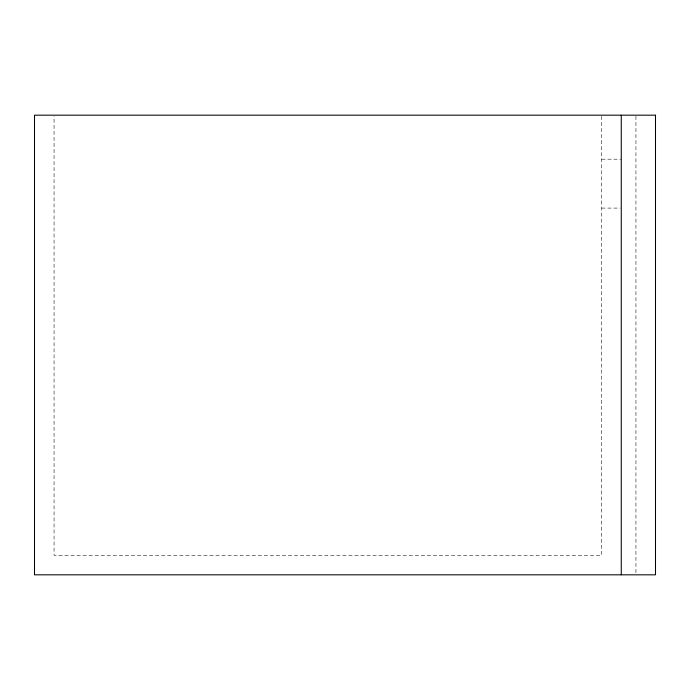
<?xml version="1.0" encoding="UTF-8"?>
<svg xmlns="http://www.w3.org/2000/svg" width="690" height="690" viewBox="0 0 690 690"><rect width="100%" height="100%" fill="white"/><g stroke="black" fill="none" stroke-linecap="round" stroke-linejoin="round"><path stroke-width="0.52" stroke-dasharray="3.45 2.59" d="M601.715 159.192L621.267 159.192M601.715 208.087L620.241 208.087M635.939 116.256L635.939 573.744M601.715 116.256L601.715 555.26L54.062 555.26L54.062 116.256"/><path stroke-width="1.03" d="M621.267 115.178L621.267 574.822M655.5 115.178L34.5 115.178L34.5 574.822L655.5 574.822L655.5 115.178"/></g></svg>
